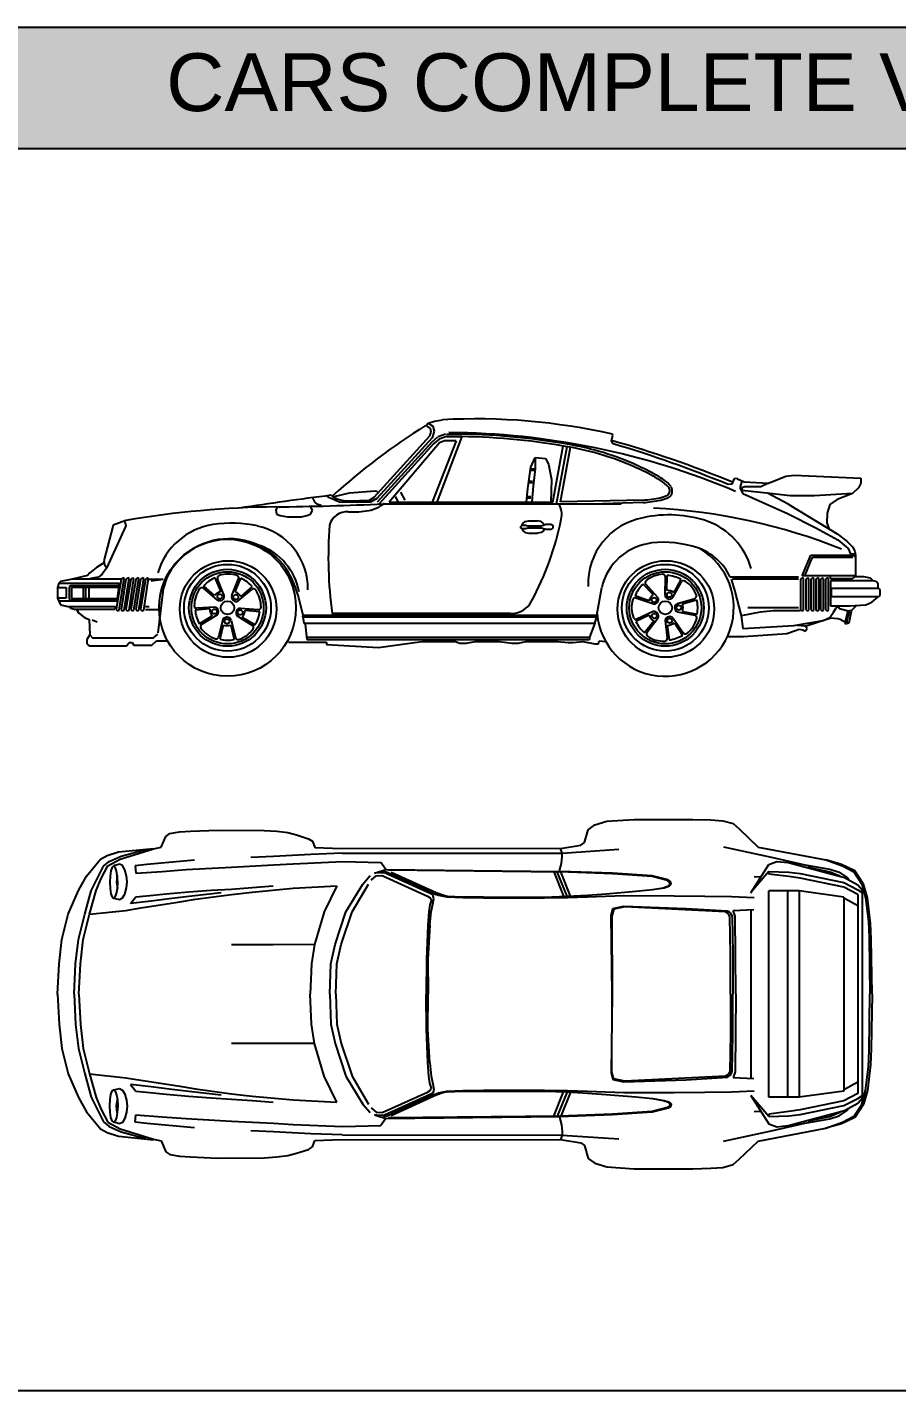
# Model space of a CAD drawing. Header units: millimetres. Extents: x 1343 to 64046, y 44602 to 77982.
# Drawn here: x 30364 to 34879, y 70903 to 77982 of the extents above; entities that cross this region are included whole.
import ezdxf

# ---------------------------------------------------------------- set-up
doc = ezdxf.new("R2010")
doc.units = ezdxf.units.MM
doc.layers.add('www.cad-blocks.net', color=7, linetype='Continuous')
doc.styles.get("Standard").update_dxf_attribs({"font": 'arial.ttf'})

# ---------------------------------------------------------------- blocks, each defined once
blk = doc.blocks.new('A$C13810344')
for p, q in [((1914.5, 1301.8), (1924.8, 1314.8)), ((1936.8, 1285.9), (1914.5, 1301.8)), ((1924.8, 1314.8), (1957.3, 1325.4)), ((1924.8, 1314.8), (1949.5, 1298.6)), ((1939.9, 1266.8), (1936.8, 1285.9)), ((1949.5, 1298.6), (1955.8, 1273.2)), ((1957.3, 1325.4), (1999.3, 1331.8)), ((1644.7, 930.3), (1933.6, 1247.8)), ((1946.3, 1238.3), (1657.4, 923.9)), ((1943.2, 1215), (1660.6, 903.9)), ((1952.6, 1206.5), (1670.1, 895.4)), ((1984.4, 1212.9), (1721.8, 904.9)), ((1933.6, 1247.8), (1939.9, 1266.8)), ((1972.8, 1241.4), (1944.2, 1216)), ((2070.1, 1222.4), (1945.1, 904.9)), ((1955.8, 1273.2), (1946.3, 1238.3)), ((1981.2, 1231.9), (1952.6, 1206.5)), ((2098.7, 1244.6), (1969.3, 904.9)), ((2015.3, 1256.6), (1977.2, 1243.9)), ((2019.3, 1244.6), (1981.2, 1231.9)), ((2009.8, 1222.4), (1984.4, 1212.9)), ((2041.5, 1222.4), (2009.8, 1222.4)), ((2019.3, 1257.3), (2057.4, 1257.3)), ((2019.3, 1244.6), (2057.4, 1244.6)), ((2070.1, 1222.4), (2041.5, 1222.4)), ((2057.4, 1257.3), (2098.7, 1257.3)), ((2057.4, 1244.6), (2098.7, 1244.6)), ((2875.9, 1222.5), (2884.1, 1252.7)), ((2886.1, 1207.1), (2875.9, 1222.5)), ((2884.1, 1252.7), (2882, 1256.7)), ((2457.5, 1085.9), (2479.7, 1136.7)), ((2479.7, 1136.7), (2479.7, 1076.3)), ((2479.7, 1136.7), (2533.7, 1130.3)), ((2572.9, 904.9), (2626.1, 1195.8)), ((2591.8, 896), (2646, 1192.4)), ((2611.1, 905.5), (2663, 1189.3)), ((2441.6, 974.7), (2457.5, 1085.9)), ((2457.5, 1076.3), (2476.5, 1076.3)), ((2457.5, 1070), (2476.5, 1070)), ((2479.7, 1076.3), (2470.2, 987.4)), ((2533.7, 1130.3), (2549.5, 1101.7)), ((2549.5, 1101.7), (2565.4, 1022.4)), ((2447.9, 1012.8), (2467, 1012.8)), ((2447.9, 1006.5), (2467, 1006.5)), ((2565.4, 1022.4), (2562.2, 904.9)), ((3502.8, 997.5), (3482.1, 995.5)), ((3502.8, 997.5), (3515.7, 1026.3)), ((3531.4, 1025.8), (3515.7, 1026.3)), ((3531.4, 1025.8), (3565.5, 1009.7)), ((3552.8, 1012.8), (3543.3, 977.9)), ((3565.5, 1009.7), (3692.5, 1003.3)), ((3692.5, 1003.3), (3651.3, 984.3)), ((3692.5, 1003.3), (3781.4, 1038.2)), ((3781.4, 1038.2), (3825.9, 1044.6)), ((3825.9, 1044.6), (4172, 1028.7)), ((4172, 1003.3), (4159.3, 977.9)), ((4172, 1028.7), (4172, 1003.3)), ((1324, 927.1), (1336.7, 901.7)), ((1412.9, 927.1), (1397, 936.6)), ((1463.7, 904.9), (1412.9, 927.1)), ((1436.3, 934), (1515.7, 953.1)), ((1515.7, 953.1), (1649.1, 962.6)), ((1619.3, 914.4), (1644.7, 930.3)), ((1657.4, 923.9), (1625.6, 904.9)), ((1649.1, 962.6), (1661.8, 959.4)), ((1753, 933.7), (1768.5, 904.9)), ((1781.2, 955.7), (1803.4, 914.4)), ((2435.2, 904.9), (2441.6, 974.7)), ((2438.4, 933.5), (2457.5, 933.5)), ((2438.4, 927.1), (2457.5, 927.1)), ((2470.2, 987.4), (2463.8, 908.1)), ((3543.3, 977.9), (3559.2, 949.3)), ((3568.7, 984.3), (3552.8, 977.9)), ((3552.8, 977.9), (3552.8, 965.2)), ((3698.9, 949.3), (3552.8, 965.2)), ((3559.2, 949.3), (3791, 844.6)), ((3651.3, 984.3), (3568.7, 984.3)), ((3797.3, 892.2), (3686.1, 950.7)), ((3803.7, 936.6), (3698.9, 949.3)), ((3930.7, 936.6), (3803.7, 936.6)), ((4127.5, 949.3), (3930.7, 936.6)), ((4127.5, 949.3), (4048.1, 917.6)), ((4159.3, 977.9), (4127.5, 949.3)), ((1139.8, 876.3), (1133.5, 863.6)), ((1133.5, 863.6), (1136.7, 841.4)), ((1317.6, 876.3), (1304.9, 882.7)), ((1314.5, 841.4), (1324, 860.4)), ((1324, 860.4), (1317.6, 876.3)), ((1336.7, 901.7), (1346.2, 895.4)), ((1346.2, 895.4), (1368.4, 889)), ((1555.8, 901.7), (1463.7, 904.9)), ((1514.5, 911.2), (1619.3, 914.4)), ((1625.6, 904.9), (1555.8, 901.7)), ((1695.5, 895.4), (2927.4, 895.4)), ((1721.8, 904.9), (2572.9, 904.9)), ((3040.3, 914.8), (2611.1, 905.5)), ((3041, 902.1), (2830.6, 895.4)), ((3797.3, 892.2), (4048.1, 739.8)), ((4010, 892.2), (3997.3, 847.7)), ((4048.1, 917.6), (4010, 892.2)), ((288.9, 784.2), (241.3, 600.1)), ((355.6, 781.1), (254, 562)), ((355.6, 809.6), (288.9, 784.2)), ((349.3, 803.3), (355.6, 781.1)), ((1136.7, 841.4), (1155.7, 835)), ((1155.7, 835), (1193.8, 828.7)), ((1193.8, 828.7), (1266.8, 828.7)), ((1266.8, 828.7), (1295.4, 835)), ((1295.4, 835), (1314.5, 841.4)), ((2406.7, 777.9), (2413, 784.2)), ((2413, 784.2), (2416.2, 793.8)), ((2413, 784.2), (2432.1, 784.2)), ((2416.2, 793.8), (2428.9, 803.3)), ((2428.9, 803.3), (2447.9, 806.5)), ((2432.1, 784.2), (2441.6, 781.1)), ((2441.6, 781.1), (2511.4, 781.1)), ((2447.9, 806.5), (2492.4, 806.5)), ((2511.4, 803.3), (2492.4, 806.5)), ((2524.1, 793.8), (2511.4, 803.3)), ((2511.4, 781.1), (2536.8, 790.6)), ((2526, 787.1), (2524.1, 793.8)), ((2536.8, 790.6), (2562.2, 790.6)), ((2562.2, 790.6), (2571.8, 784.2)), ((2571.8, 784.2), (2571.8, 768.4)), ((3791, 844.6), (3937, 771.5)), ((3997.3, 847.7), (3994.2, 796.9)), ((3994.2, 796.9), (4006.9, 762)), ((2406.7, 768.4), (2406.7, 777.9)), ((2413, 765.2), (2406.7, 768.4)), ((2432.1, 765.2), (2413, 765.2)), ((2413, 765.2), (2416.2, 755.7)), ((2416.2, 755.7), (2428.9, 746.1)), ((2428.9, 746.1), (2447.9, 743)), ((2441.6, 768.4), (2432.1, 765.2)), ((2511.4, 768.4), (2441.6, 768.4)), ((2447.9, 743), (2492.4, 743)), ((2511.4, 746.1), (2492.4, 743)), ((2536.8, 762), (2511.4, 768.4)), ((2524.1, 755.7), (2511.4, 746.1)), ((2527.3, 765.2), (2524.1, 755.7)), ((2562.2, 762), (2536.8, 762)), ((2571.8, 768.4), (2562.2, 762)), ((3937, 771.5), (4051.3, 708)), ((4048.1, 739.8), (4098.9, 701.7)), ((4051.3, 708), (4105.3, 663.6)), ((4098.9, 701.7), (4130.7, 669.9)), ((4105.3, 663.6), (4118, 635)), ((4130.7, 669.9), (4140.2, 647.7)), ((4140.2, 647.7), (4143.4, 628.7)), ((244.5, 590.6), (203.2, 565.2)), ((241.3, 600.1), (244.5, 581)), ((244.5, 581), (254, 565.2)), ((3867.2, 520.7), (3911.6, 628.7)), ((3879.9, 520.7), (3920.4, 619.1)), ((3911.6, 628.7), (4130.7, 628.7)), ((3920.4, 619.1), (4130.7, 619.1)), ((4118, 635), (4137, 635)), ((4130.7, 628.7), (4143.4, 619.1)), ((4143.4, 628.7), (4143.4, 517.5)), ((76.2, 504.8), (15.9, 492.1)), ((155.6, 523.9), (76.2, 504.8)), ((330.2, 504.8), (76.2, 504.8)), ((168.3, 536.6), (155.6, 523.9)), ((203.2, 565.2), (168.3, 536.6)), ((212.7, 514.4), (171.5, 508)), ((231.8, 530.2), (212.7, 514.4)), ((254, 562), (231.8, 530.2)), ((330.2, 504.8), (304.8, 346.1)), ((320.7, 342.9), (346.1, 508)), ((339.7, 511.2), (330.2, 504.8)), ((355.6, 504.8), (330.2, 346.1)), ((346.1, 508), (339.7, 511.2)), ((346.1, 342.9), (371.5, 508)), ((365.1, 511.2), (355.6, 504.8)), ((381, 504.8), (355.6, 346.1)), ((371.5, 508), (365.1, 511.2)), ((371.5, 342.9), (396.9, 508)), ((390.5, 511.2), (381, 504.8)), ((406.4, 504.8), (381, 346.1)), ((396.9, 508), (390.5, 511.2)), ((396.9, 342.9), (422.3, 508)), ((415.9, 511.2), (406.4, 504.8)), ((431.8, 504.8), (406.4, 346.1)), ((422.3, 508), (415.9, 511.2)), ((422.3, 342.9), (447.7, 508)), ((441.3, 511.2), (431.8, 504.8)), ((457.2, 504.8), (431.8, 346.1)), ((447.7, 508), (441.3, 511.2)), ((447.7, 342.9), (473.1, 508)), ((466.7, 511.2), (457.2, 504.8)), ((473.1, 508), (466.7, 511.2)), ((473.1, 504.8), (549.3, 504.8)), ((485.8, 495.3), (549.3, 504.8)), ((565.2, 508), (549.3, 454)), ((848.8, 441.5), (819.1, 511.4)), ((866.2, 419.5), (831.1, 505.6)), ((905.5, 419.5), (940.6, 505.6)), ((922.2, 439), (951.9, 509)), ((3154.6, 423.4), (3157, 516.4)), ((3163.4, 447.6), (3166.4, 523.6)), ((3201.7, 435.7), (3237.7, 502.7)), ((3848.1, 514.4), (3492.5, 514.4)), ((3498.9, 504.8), (3514.7, 447.7)), ((3848.1, 504.8), (3505.2, 504.8)), ((3867.2, 511.2), (3857.6, 504.8)), ((3857.6, 504.8), (3857.6, 346.1)), ((4143.4, 520.7), (3867.2, 520.7)), ((3873.5, 508), (3867.2, 511.2)), ((3873.5, 342.9), (3873.5, 508)), ((3895.7, 511.2), (3886.2, 504.8)), ((3886.2, 504.8), (3886.2, 346.1)), ((3902.1, 508), (3895.7, 511.2)), ((3902.1, 342.9), (3902.1, 508)), ((3921.1, 511.2), (3911.6, 504.8)), ((3911.6, 504.8), (3911.6, 346.1)), ((3927.5, 508), (3921.1, 511.2)), ((3927.5, 342.9), (3927.5, 508)), ((3946.5, 511.2), (3937, 504.8)), ((3937, 504.8), (3937, 346.1)), ((3952.9, 508), (3946.5, 511.2)), ((3952.9, 342.9), (3952.9, 508)), ((3971.9, 511.2), (3962.4, 504.8)), ((3962.4, 504.8), (3962.4, 346.1)), ((3978.3, 508), (3971.9, 511.2)), ((3978.3, 342.9), (3978.3, 508)), ((3997.3, 511.2), (3987.8, 504.8)), ((3987.8, 504.8), (3987.8, 346.1)), ((4003.7, 508), (3997.3, 511.2)), ((4003.7, 342.9), (4003.7, 508)), ((4013.2, 508), (4013.2, 520.7)), ((4013.2, 508), (4127.5, 508)), ((4127.5, 508), (4143.4, 517.5)), ((4143.4, 517.5), (4184.7, 517.5)), ((4184.7, 517.5), (4219.6, 511.2)), ((4219.6, 511.2), (4235.5, 495.3)), ((6.4, 482.6), (0, 460.4)), ((0, 460.4), (0, 406.4)), ((0, 460.4), (44.5, 460.4)), ((15.9, 492.1), (6.4, 482.6)), ((6.4, 482.6), (320.7, 482.6)), ((44.5, 460.4), (44.5, 406.4)), ((69.9, 469.9), (60.3, 463.6)), ((60.3, 463.6), (60.3, 400.1)), ((314.3, 469.9), (69.9, 469.9)), ((314.3, 460.4), (73, 460.4)), ((73, 460.4), (73, 403.2)), ((133.4, 460.4), (133.4, 403.2)), ((146.1, 460.4), (146.1, 403.2)), ((161.9, 460.4), (161.9, 403.2)), ((320.7, 482.6), (308, 390.5)), ((549.3, 454), (520.7, 225.4)), ((828.9, 397), (757.9, 457.1)), ((815.6, 419), (758.2, 468.9)), ((938.3, 391), (1009.4, 451)), ((953.8, 414.3), (1011.2, 464.2)), ((1231.9, 466.7), (1251, 409.6)), ((2800.4, 317.5), (2825.8, 460.4)), ((3093.9, 423.9), (3041.3, 478.8)), ((3117.9, 409.5), (3054.6, 477.6)), ((3195.5, 408.4), (3240.7, 489.7)), ((3514.7, 447.7), (3549.7, 314.3)), ((4235.5, 495.3), (4013.2, 495.3)), ((4013.2, 495.3), (4013.2, 365.1)), ((4019.6, 412.8), (4019.6, 457.2)), ((4019.6, 457.2), (4260.9, 457.2)), ((4251.3, 492.1), (4235.5, 495.3)), ((4260.9, 479.4), (4251.3, 492.1)), ((4260.9, 457.2), (4260.9, 479.4)), ((4260.9, 457.2), (4270.4, 450.9)), ((4270.4, 450.9), (4270.4, 419.1)), ((0, 406.4), (6.4, 390.5)), ((44.5, 406.4), (0, 406.4)), ((308, 390.5), (6.4, 390.5)), ((6.4, 390.5), (15.9, 371.5)), ((15.9, 371.5), (54, 362)), ((54, 362), (301.6, 362)), ((60.3, 400.1), (69.9, 393.7)), ((69.9, 352.4), (63.5, 362)), ((69.9, 393.7), (308, 393.7)), ((73, 403.2), (308, 403.2)), ((301.6, 362), (298.5, 346.1)), ((457.2, 362), (476.3, 362)), ((816.8, 359.7), (724, 352.9)), ((1251, 409.6), (1273.2, 317.5)), ((3070.8, 391.1), (2999.4, 417.4)), ((3091, 375.3), (3003.3, 406.3)), ((3220.1, 377.8), (3309.2, 404.3)), ((3245.7, 376.9), (3318.9, 397.6)), ((3848.1, 355.6), (3584.6, 355.6)), ((4013.2, 365.1), (4114.8, 365.1)), ((4260.9, 412.8), (4019.6, 412.8)), ((4041.8, 352.4), (4054.5, 362)), ((4054.5, 362), (4060.8, 352.4)), ((4114.8, 365.1), (4197.4, 371.5)), ((4121.2, 339.7), (4149.7, 368.3)), ((4197.4, 371.5), (4229.1, 384.2)), ((4229.1, 384.2), (4260.9, 412.8)), ((4270.4, 419.1), (4260.9, 412.8)), ((85.7, 346.1), (69.9, 352.4)), ((298.5, 346.1), (85.7, 346.1)), ((98.4, 346.1), (111.1, 327)), ((111.1, 327), (139.7, 304.8)), ((139.7, 304.8), (165.1, 295.3)), ((165.1, 295.3), (168.3, 215.9)), ((180.7, 292.4), (206.1, 282.9)), ((304.8, 346.1), (311.2, 339.7)), ((311.2, 339.7), (320.7, 342.9)), ((330.2, 346.1), (336.6, 339.7)), ((336.6, 339.7), (346.1, 342.9)), ((355.6, 346.1), (362, 339.7)), ((362, 339.7), (371.5, 342.9)), ((381, 346.1), (387.4, 339.7)), ((387.4, 339.7), (396.9, 342.9)), ((406.4, 346.1), (412.8, 339.7)), ((412.8, 339.7), (422.3, 342.9)), ((431.8, 346.1), (438.2, 339.7)), ((438.2, 339.7), (447.7, 342.9)), ((457.2, 346.1), (527.1, 346.1)), ((790.5, 349.9), (714.8, 343.3)), ((801.6, 311.4), (736.5, 272.2)), ((826.6, 317.3), (747.6, 268.3)), ((858.4, 294.2), (836.2, 203.9)), ((901.8, 290.5), (924, 200.2)), ((933.5, 313.6), (1012.6, 264.5)), ((950.5, 353.7), (1043.2, 346.9)), ((960.5, 306), (1025.7, 266.9)), ((974.2, 343.8), (1049.9, 337.1)), ((1273.2, 317.5), (2800.4, 317.5)), ((1273.2, 308), (1276.4, 317.5)), ((1273.2, 308), (2800.4, 308)), ((1273.2, 308), (1279.5, 276.2)), ((2350.8, 326), (1425.3, 326)), ((2790.8, 276.2), (2800.4, 308)), ((2800.4, 308), (2800.4, 317.5)), ((3071.8, 317.7), (3003.3, 284.6)), ((3092.9, 336.1), (3008.6, 296.9)), ((3095.9, 285.6), (3048.8, 225.8)), ((3117.1, 300), (3060.6, 226.1)), ((3155, 289.6), (3166.2, 197.3)), ((3196.9, 301.5), (3249.6, 224.9)), ((3218.4, 334.3), (3309.7, 316.5)), ((3246.3, 336.8), (3321.1, 323.3)), ((3648.1, 333.4), (3549.7, 314.3)), ((3549.7, 314.3), (3559.2, 247.7)), ((3717.9, 339.7), (3648.1, 333.4)), ((3854.5, 339.7), (3717.9, 339.7)), ((3822.7, 263.5), (3975.1, 288.9)), ((3857.6, 346.1), (3864, 339.7)), ((3864, 339.7), (3873.5, 342.9)), ((3883, 260.4), (4010, 301.6)), ((3886.2, 346.1), (3892.6, 339.7)), ((3892.6, 339.7), (3902.1, 342.9)), ((3911.6, 346.1), (3918, 339.7)), ((3918, 339.7), (3927.5, 342.9)), ((3937, 346.1), (3943.4, 339.7)), ((3943.4, 339.7), (3952.9, 342.9)), ((3962.4, 346.1), (3968.8, 339.7)), ((3968.8, 339.7), (3978.3, 342.9)), ((3975.1, 288.9), (4010, 304.8)), ((3987.8, 346.1), (3994.2, 339.7)), ((3994.2, 339.7), (4003.7, 342.9)), ((4010, 304.8), (4029.1, 333.4)), ((4051.3, 298.5), (4013.2, 301.6)), ((4029.1, 333.4), (4041.8, 352.4)), ((4064, 295.3), (4051.3, 298.5)), ((4060.8, 352.4), (4105.3, 339.7)), ((4092.6, 279.4), (4064, 295.3)), ((4092.6, 285.8), (4105.3, 339.7)), ((4092.6, 269.9), (4092.6, 285.8)), ((4098.9, 282.6), (4111.6, 333.4)), ((4105.3, 339.7), (4118, 342.9)), ((4121.2, 336.6), (4108.5, 276.2)), ((4111.6, 333.4), (4114.8, 336.6)), ((4118, 342.9), (4121.2, 336.6)), ((168.3, 215.9), (152.4, 190.5)), ((168.3, 215.9), (181, 200)), ((498.5, 200), (520.7, 219.1)), ((859.6, 266.2), (842.5, 192.2)), ((899.7, 264.9), (916.8, 190.8)), ((1279.5, 276.2), (2790.8, 276.2)), ((1279.5, 276.2), (1285.9, 269.9)), ((1285.9, 269.9), (1295.4, 190.5)), ((2790.8, 276.2), (2762.3, 203.2)), ((3166, 263.9), (3176.3, 188.5)), ((3204, 276.8), (3246.2, 213.6)), ((3559.2, 247.7), (3822.7, 263.5)), ((3562.4, 206.4), (3787.8, 222.3)), ((3787.8, 222.3), (3832.2, 238.1)), ((3832.2, 238.1), (3851.3, 244.5)), ((3883, 260.4), (3838.6, 263.5)), ((3851.3, 244.5), (3870.3, 241.3)), ((3870.3, 241.3), (3883, 235)), ((3892.6, 247.7), (3883, 260.4)), ((3883, 235), (3892.6, 247.7)), ((4108.5, 276.2), (4092.6, 269.9)), ((4098.9, 282.6), (4102.1, 276.2)), ((152.4, 190.5), (152.4, 168.3)), ((152.4, 168.3), (165.1, 158.8)), ((165.1, 158.8), (358.8, 158.8)), ((181, 200), (498.5, 200)), ((358.8, 158.8), (371.5, 174.6)), ((371.5, 174.6), (387.4, 174.6)), ((387.4, 174.6), (396.9, 161.9)), ((396.9, 161.9), (489, 161.9)), ((489, 161.9), (514.4, 184.2)), ((514.4, 184.2), (568.3, 184.2)), ((1200.2, 177.8), (1397, 177.8)), ((1295.4, 203.2), (2762.3, 203.2)), ((1295.4, 190.5), (2762.3, 190.5)), ((1397, 177.8), (1397, 165.1)), ((1397, 165.1), (1666.9, 149.2)), ((1666.9, 149.2), (1892.3, 181)), ((1892.3, 181), (2066.9, 181)), ((2066.9, 181), (2089.2, 171.5)), ((2089.2, 171.5), (2124.1, 171.5)), ((2124.1, 171.5), (2168.5, 181)), ((2168.5, 181), (2295.5, 181)), ((2295.5, 181), (2359, 171.5)), ((2359, 171.5), (2394, 171.5)), ((2394, 171.5), (2432.1, 181)), ((2432.1, 181), (2597.2, 181)), ((2597.2, 181), (2651.1, 174.6)), ((2651.1, 174.6), (2676.5, 174.6)), ((2676.5, 174.6), (2727.3, 181)), ((2727.3, 181), (2790.8, 168.3)), ((2762.3, 203.2), (2762.3, 190.5)), ((2790.8, 168.3), (2809.9, 168.3)), ((2809.9, 168.3), (2813.1, 184.2)), ((2813.1, 184.2), (2848, 181)), ((3479.8, 206.4), (3562.4, 206.4))]:
    blk.add_line(p, q)
for centre, radius in [((882.7, 355.6), 355.6), ((885.8, 349.3), 250.8), ((882.7, 355.6), 225.4), ((3159.1, 349.3), 250.8), ((3156, 355.6), 225.4), ((882.7, 355.6), 200), ((882.7, 355.6), 187.3), ((3156, 355.6), 200), ((3156, 355.6), 187.3), ((843.3, 414), 12.7), ((3176.9, 422.9), 12.7), ((882.7, 355.6), 34.9), ((926, 411.1), 12.7), ((3098.4, 396.3), 12.7), ((3156, 355.6), 34.9), ((3226.4, 356.5), 12.7), ((814.9, 336.2), 12.7), ((880.2, 285.2), 12.7), ((948.8, 331.5), 12.7), ((3099.5, 313.5), 12.7), ((3178.6, 288.9), 12.7)]:
    blk.add_circle(centre, radius)
for centre, radius, start, end in [((3646.8, -1493.5), 3290.2, 121.83378, 132.38698), ((2169.9, -1887.8), 3224.2, 77.24049, 93.03262), ((2013.1, -2617.2), 3882.2, 67.14275, 89.71418), ((2040.3, -2260), 3505.1, 79.59524, 89.04626), ((2040.3, -2260), 3517.8, 79.59524, 89.04626), ((1276.4, -4424.1), 5871, 67.69221, 74.17568), ((1065.7, -4866.8), 6340.8, 67.59928, 73.31646), ((2419.2, -196.6), 1407.2, 64.46648, 79.59524), ((2419.2, -196.6), 1419.9, 64.46648, 79.59524), ((2682.1, 311.5), 835.6, 57.76432, 65.71307), ((2682.1, 311.5), 848.3, 57.76432, 65.71307), ((3041.3, 866.5), 174.7, 39.43472, 60.32324), ((3041.3, 866.5), 187.4, 39.43472, 60.32324), ((3718.9, -17172.6), 18257.8, 97.23591, 98.74281), ((1510.1, 1069.8), 158.6, 235.03045, 271.57106), ((2996.4, 1565.4), 652, 273.85811, 281.84648), ((3091.8, 1092.8), 170, 283.07757, 296.66619), ((3091.8, 1092.8), 182.7, 283.07757, 296.66619), ((3151.5, 963.8), 28.3, 306.02129, 28.95965), ((3151.5, 963.8), 41, 306.02129, 28.95965), ((1195.2, -4173.7), 5053.6, 90.69937, 99.56296), ((919.5, 18409.6), 17531.5, 270.69937, 272.53681), ((1502.8, 761.8), 92.7, 84.73055, 165.99438), ((1534, 1346.7), 493.1, 267.35883, 279.57762), ((1563.1, 1083.6), 229.4, 283.34438, 306.20591), ((2504.6, 838.8), 113.9, 348.42293, 29.75763), ((2996.4, 1565.4), 664.7, 273.85811, 281.84648), ((2947.9, -2143.1), 3019.9, 68.18088, 87.19661), ((860.7, 437.5), 354, 98.75353, 163.61832), ((903.7, 158.5), 636.4, 77.72169, 98.75353), ((968.6, 456.5), 331.3, 358.53833, 77.72169), ((3584, 615.3), 2177.7, 175.55068, 187.62642), ((1071.4, 1133.6), 1577.1, 331.84985, 348.38279), ((3102.9, 481.2), 347.3, 100.15427, 182.52612), ((3175.8, 219.4), 618.4, 71.3204, 102.52468), ((3247.7, 459.1), 368.4, 15.70645, 69.98762), ((890.8, 353.2), 360.6, 17.28902, 154.57835), ((942.8, 382.2), 316.3, 10.19349, 70.00833), ((3156, 355.6), 355.6, 184.94526, 59.81595), ((3119.7, 392.3), 301.7, 96.39376, 166.96), ((3147.8, 141.6), 554, 71.42918, 96.39376), ((3233.9, 397.9), 283.6, 24.23904, 71.42918), ((882.7, 355.6), 168.3, 112.19522, 137.69828), ((842.8, 510.4), 12.7, 108.76701, 202.18668), ((885.8, 383.9), 146.4, 71.23299, 108.76701), ((928.8, 510.4), 12.7, 337.81332, 71.23299), ((882.7, 355.6), 168.3, 40.19522, 65.69828), ((3063.9, 486.3), 12.7, 129.51189, 222.93156), ((3148.9, 383.2), 146.4, 91.97787, 129.51189), ((3144.3, 516.7), 12.7, 358.5582, 91.97787), ((3156, 355.6), 168.3, 60.9401, 86.44317), ((3251.8, 483.6), 12.7, 57.51189, 150.93156), ((856.7, 367.4), 146.4, 143.23299, 180.76701), ((749.7, 447.4), 12.7, 49.81332, 143.23299), ((882.7, 355.6), 92.3, 111.52787, 136.63018), ((882.7, 355.6), 92.3, 39.52787, 64.63018), ((1017.6, 441.3), 12.7, 36.76701, 130.18668), ((910.5, 361.3), 146.4, 359.23299, 36.76701), ((3156, 355.6), 168.3, 132.9401, 158.44317), ((3156, 355.6), 92.3, 60.27275, 85.37506), ((3180, 370.8), 146.4, 19.97787, 57.51189), ((723.1, 365.6), 12.7, 180.76701, 274.18668), ((812.7, 336.4), 23.6, 306.10401, 80.05215), ((842.8, 416.2), 23.6, 234.10401, 8.05215), ((927.9, 412.2), 23.6, 162.10401, 296.05215), ((1044.2, 359.5), 12.7, 265.81332, 359.23299), ((2355.3, 447.1), 121.2, 267.8789, 331.61086), ((3127.6, 357.4), 146.4, 163.97787, 201.51189), ((2999.1, 394.3), 12.7, 70.5582, 163.97787), ((3156, 355.6), 92.3, 132.27275, 157.37506), ((3097.2, 398.1), 23.6, 254.84889, 28.79703), ((3178.3, 424.6), 23.6, 182.84889, 316.79703), ((3228.5, 355.7), 23.6, 110.84889, 244.79703), ((3156, 355.6), 92.3, 348.27275, 13.37506), ((3305.6, 416.5), 12.7, 286.5582, 19.97787), ((3156, 355.6), 168.3, 348.9401, 14.44317), ((882.7, 355.6), 168.3, 184.19522, 209.69828), ((882.7, 355.6), 92.3, 183.52787, 208.63018), ((879.3, 283.2), 23.6, 18.10401, 152.05215), ((950.5, 330), 23.6, 90.10401, 224.05215), ((882.7, 355.6), 92.3, 327.52787, 352.63018), ((882.7, 355.6), 168.3, 328.19522, 353.69828), ((3003.2, 308.4), 12.7, 201.51189, 294.93156), ((3156, 355.6), 168.3, 204.9401, 230.44317), ((3156, 355.6), 92.3, 204.27275, 229.37506), ((3097.3, 312.9), 23.6, 326.84889, 100.79703), ((3178.5, 286.7), 23.6, 38.84889, 172.79703), ((3177.9, 337.4), 146.4, 307.97787, 345.51189), ((3307.3, 304), 12.7, 345.51189, 78.93156), ((754.3, 257.5), 12.7, 121.81332, 215.23299), ((863.5, 334.6), 146.4, 215.23299, 252.76701), ((882.7, 355.6), 92.3, 255.52787, 280.63018), ((896.7, 330.9), 146.4, 287.23299, 324.76701), ((1005.9, 253.8), 12.7, 324.76701, 58.18668), ((3070.7, 218.4), 12.7, 142.5582, 235.97787), ((3156, 355.6), 92.3, 276.27275, 301.37506), ((3156, 355.6), 168.3, 276.9401, 302.44317), ((3260.1, 232.1), 12.7, 214.5582, 307.97787), ((823.9, 206.9), 12.7, 252.76701, 346.18668), ((882.7, 355.6), 168.3, 256.19522, 281.69828), ((936.3, 203.2), 12.7, 193.81332, 287.23299), ((3145.4, 329.2), 146.4, 235.97787, 273.51189), ((3153.6, 195.8), 12.7, 273.51189, 6.93156)]:
    blk.add_arc(centre, radius, start, end)
blk = doc.blocks.new('A$C22D9609E')
for p, q in [((2755.1, 1760.3), (2790.2, 1785.4)), ((2790.2, 1785.4), (2853.1, 1804.5)), ((2853.1, 1804.5), (2994.1, 1813.6)), ((2994.1, 1813.6), (3298.5, 1813.6)), ((3298.5, 1813.6), (3392.6, 1810.6)), ((3392.6, 1810.6), (3455.5, 1806.7)), ((3455.5, 1806.7), (3508.8, 1791.5)), ((3508.8, 1791.5), (3540.5, 1764.6)), ((539.1, 1668.8), (562, 1725.6)), ((562, 1725.6), (583.7, 1740.6)), ((583.7, 1740.6), (634, 1748.6)), ((634, 1748.6), (690.4, 1752.9)), ((690.4, 1752.9), (831.8, 1758.5)), ((831.8, 1758.5), (1073.3, 1756.4)), ((1073.3, 1756.4), (1139.3, 1752.5)), ((1139.3, 1752.5), (1196.1, 1745.5)), ((1196.1, 1745.5), (1240.7, 1732.9)), ((1240.7, 1732.9), (1302.7, 1713.4)), ((1302.7, 1713.4), (1324.9, 1699.9)), ((1324.9, 1699.9), (1337, 1667.5)), ((2736.5, 1693), (2755.1, 1760.3)), ((3540.5, 1764.6), (3638.9, 1670.1)), ((257.6, 1625.4), (317, 1644.5)), ((317, 1644.5), (499.2, 1663.1)), ((324.8, 1606.7), (499.2, 1660.1)), ((331.3, 1622.6), (456.1, 1657.3)), ((499.2, 1660.1), (539.1, 1668.8)), ((1315.3, 1631.9), (1121.5, 1621.5)), ((1478.4, 1637.5), (1315.3, 1631.9)), ((1337, 1667.5), (1428.1, 1664.4)), ((1428.1, 1664.4), (2611.1, 1662.7)), ((1478.4, 1638), (2620.7, 1638.8)), ((2611.1, 1662.7), (2717.8, 1679.6)), ((2620.7, 1638.8), (2611.1, 1662.7)), ((2620.7, 1638.8), (2915.6, 1658.4)), ((2620.7, 1620.2), (2620.7, 1638.8)), ((2717.8, 1679.6), (2736.5, 1693)), ((3458.5, 1670.6), (3714.8, 1615.4)), ((3638.9, 1670.1), (3988.9, 1603.3)), ((150.9, 1518.7), (222.9, 1606.7)), ((175.2, 1442.2), (239.4, 1570.6)), ((222.9, 1606.7), (257.6, 1625.4)), ((225.9, 1507), (260.6, 1572.1)), ((239.4, 1570.6), (268.9, 1594.8)), ((260.6, 1572.1), (324.8, 1606.7)), ((268.9, 1594.8), (331.3, 1622.6)), ((284.1, 1565.6), (277.5, 1547.3)), ((291.9, 1572.1), (284.1, 1565.6)), ((321.8, 1581.2), (291.9, 1572.1)), ((300.1, 1565.6), (291.9, 1572.1)), ((306.6, 1547.3), (300.1, 1565.6)), ((337.4, 1573.8), (321.8, 1581.2)), ((349.5, 1552.1), (337.4, 1573.8)), ((464.5, 1578.6), (403.3, 1572.1)), ((403.3, 1572.1), (407.2, 1534.8)), ((711.9, 1601.6), (464.5, 1578.6)), ((668.7, 1553.4), (904.2, 1566)), ((904.2, 1566), (1121.5, 1577.7)), ((1121.5, 1621.5), (1004.4, 1616.3)), ((1121.5, 1577.7), (1224.3, 1583.3)), ((1224.3, 1583.3), (1481.4, 1594.2)), ((1481.4, 1594.2), (1679.2, 1589.8)), ((1704.3, 1553.4), (1679.2, 1589.8)), ((2608.1, 1553), (2617.6, 1585.1)), ((2617.6, 1585.1), (2620.7, 1620.2)), ((3599.9, 1432.8), (3694, 1580.3)), ((3694, 1580.3), (3734.8, 1595.9)), ((3714.8, 1615.4), (3881.4, 1578.1)), ((3734.8, 1595.9), (3794.6, 1589.4)), ((3794.6, 1589.4), (4086.5, 1511.3)), ((3881.4, 1578.1), (4011, 1555.1)), ((3898.3, 1574.2), (3907.4, 1563.4)), ((3907.4, 1563.4), (4011, 1542.1)), ((3988.9, 1603.3), (4076.5, 1572.9)), ((4071.3, 1579.9), (3988.9, 1603.3)), ((4139.8, 1547.3), (4071.3, 1579.9)), ((4076.5, 1572.9), (4135.5, 1541.3)), ((108.4, 1443.7), (150.9, 1518.7)), ((200.8, 1444.1), (225.9, 1507)), ((272.8, 1519.6), (271.5, 1487.5)), ((271.5, 1487.5), (272.8, 1455)), ((277.5, 1547.3), (272.8, 1519.6)), ((310.5, 1523.1), (305.7, 1487.5)), ((305.7, 1487.5), (310.9, 1454.5)), ((310.5, 1523.1), (306.6, 1547.3)), ((312.7, 1487.5), (310.5, 1523.1)), ((310.9, 1454.5), (312.7, 1487.5)), ((358.6, 1520), (349.5, 1552.1)), ((361.2, 1488.8), (358.6, 1520)), ((358.6, 1457.6), (361.2, 1488.8)), ((407.2, 1534.8), (543.8, 1543.9)), ((543.8, 1543.9), (668.7, 1553.4)), ((1585.1, 1477.9), (1622.8, 1521.7)), ((1628.9, 1498.3), (1654.5, 1520.4)), ((1646.2, 1534.8), (1704.3, 1553.4)), ((1670.9, 1536.9), (1646.2, 1534.8)), ((1654.5, 1520.4), (1686.5, 1522.6)), ((1698.3, 1536.1), (1670.9, 1536.9)), ((1686.5, 1522.6), (1921.6, 1415.5)), ((1687, 1546.9), (1711.7, 1539.1)), ((1934.6, 1428.1), (1698.3, 1536.1)), ((1704.3, 1553), (2608.1, 1543.4)), ((1711.7, 1539.1), (1945.4, 1431.5)), ((2608.1, 1540.4), (1718.2, 1549.9)), ((1967.1, 1431.5), (1733.4, 1538.7)), ((2576.9, 1540.8), (2628, 1414.2)), ((2647.1, 1414.6), (2595.1, 1540.8)), ((2608.1, 1543.9), (2608.1, 1553)), ((2881.3, 1533.9), (2608.1, 1543.9)), ((2608.1, 1543.4), (2608.1, 1540.4)), ((2881.3, 1530.9), (2608.1, 1540.8)), ((2664.5, 1415.5), (2613.7, 1540.8)), ((3088.2, 1520), (2881.3, 1533.9)), ((3088.6, 1516.6), (2881.3, 1530.9)), ((3171.4, 1499.6), (3088.2, 1520)), ((3167.1, 1496.6), (3088.6, 1516.6)), ((3178.4, 1487.1), (3167.1, 1496.6)), ((3184.4, 1490.1), (3171.4, 1499.6)), ((3178.8, 1476.6), (3178.4, 1487.1)), ((3185.7, 1477.1), (3184.4, 1490.1)), ((3694, 1542.6), (3599.9, 1433.3)), ((3616.8, 1517), (3653.7, 1515.2)), ((3694, 1530), (3694, 1542.6)), ((3694, 1542.6), (3797.7, 1539.5)), ((3797.7, 1517.4), (3694, 1530)), ((3797.7, 1539.5), (3857.1, 1533)), ((3857.1, 1507.9), (3797.7, 1517.4)), ((3857.1, 1533), (4083.4, 1486.2)), ((4083.4, 1461), (3857.1, 1507.9)), ((4011, 1555.1), (4058.3, 1539.5)), ((4011, 1542.1), (4058.3, 1522.6)), ((4058.3, 1539.5), (4102.1, 1509.6)), ((4058.3, 1522.6), (4068.2, 1516.2)), ((4086.5, 1511.3), (4155.4, 1473.6)), ((4102.1, 1509.6), (4108.1, 1499.5)), ((4135.5, 1541.3), (4176.2, 1477.9)), ((4185.8, 1477.9), (4139.8, 1547.3)), ((55.1, 1321), (108.4, 1443.7)), ((141.4, 1321.4), (175.2, 1442.2)), ((166.5, 1321.4), (200.8, 1444.1)), ((272.8, 1455), (277.5, 1427.6)), ((277.5, 1427.6), (284.1, 1409.9)), ((300.1, 1410.7), (306.6, 1429.4)), ((306.6, 1429.4), (310.9, 1455)), ((337.4, 1406), (349.5, 1425.9)), ((349.5, 1425.9), (358.6, 1457.6)), ((406.3, 1411.6), (462.3, 1416.4)), ((462.3, 1416.4), (563.8, 1426.3)), ((563.8, 1426.3), (680.4, 1437.2)), ((680.4, 1437.2), (797.1, 1445.4)), ((850.4, 1432.4), (697.3, 1414.6)), ((716.4, 1399), (904.2, 1424.2)), ((797.1, 1445.4), (904.2, 1451.9)), ((904.2, 1451.9), (1010.5, 1459.3)), ((904.2, 1424.2), (1010.5, 1436.3)), ((1010.5, 1459.3), (1120.6, 1468.4)), ((1010.5, 1436.3), (1224.3, 1456.3)), ((1224.3, 1456.3), (1451.1, 1468.4)), ((1451.1, 1468.4), (1385.1, 1333.5)), ((1497.9, 1334), (1585.1, 1477.9)), ((1529.6, 1334), (1615.4, 1477.9)), ((1948.5, 1421.1), (1934.6, 1428.1)), ((1945.4, 1431.5), (1961.1, 1425.9)), ((1954.6, 1402.5), (1948.5, 1421.1)), ((1961.1, 1425.9), (1978.4, 1419.8)), ((2000.1, 1419.8), (1967.1, 1431.5)), ((1978.4, 1419.8), (2022.5, 1411.4)), ((2023.5, 1413.8), (2000.1, 1419.8)), ((2647.1, 1414.6), (2752.5, 1420.7)), ((2752.5, 1420.7), (2849.6, 1427.6)), ((2752.5, 1411.5), (2940.7, 1417.7)), ((2849.6, 1427.6), (3002.7, 1441.1)), ((2940.7, 1417.7), (3201.4, 1417.2)), ((3002.7, 1441.1), (3089, 1449.8)), ((3089, 1449.8), (3145.4, 1458.9)), ((3089, 1449.8), (3149.7, 1458.9)), ((3145.4, 1458.9), (3172.3, 1468.4)), ((3149.7, 1458.9), (3177.1, 1468.4)), ((3172.3, 1468.4), (3178.8, 1476.6)), ((3177.1, 1468.4), (3185.7, 1477.1)), ((3201.4, 1417.2), (3361.4, 1415.5)), ((3851, 1442), (3694, 1442)), ((3694, 371.7), (3694, 1442)), ((3791.1, 1442), (3791.1, 368.6)), ((4083.4, 1410.3), (3851, 1442)), ((3851, 1442), (3851, 371.7)), ((4083.4, 1486.2), (4155.4, 1448.5)), ((4155.4, 1423.3), (4083.4, 1461)), ((4155.4, 1473.6), (4180.6, 1445.4)), ((4155.4, 1448.5), (4180.6, 1432.8)), ((4155.4, 1423.3), (4155.4, 390.3)), ((4176.2, 1477.9), (4195.8, 1406.8)), ((4180.6, 368.2), (4180.6, 1445.4)), ((4205.3, 1406.8), (4185.8, 1477.9)), ((284.1, 1409.9), (291.9, 1404.7)), ((291.9, 1404.7), (300.1, 1410.7)), ((291.9, 1404.7), (321.8, 1397.7)), ((321.8, 1397.7), (337.4, 1406)), ((354.3, 1341.3), (431.9, 1353.9)), ((378.2, 1376.9), (406.3, 1411.6)), ((485.7, 1388.6), (378.2, 1376.9)), ((431.9, 1353.9), (625.4, 1383.8)), ((593.3, 1402.1), (485.7, 1388.6)), ((697.3, 1414.6), (593.3, 1402.1)), ((625.4, 1383.8), (716.4, 1399)), ((1921.6, 1415.5), (1935.9, 1406.8)), ((1934.2, 1369.5), (1928.5, 1334)), ((1941.5, 1395.6), (1934.2, 1369.5)), ((1935.9, 1406.8), (1941.5, 1395.6)), ((1941.1, 1334), (1948.9, 1373.4)), ((1948.9, 1373.4), (1954.6, 1402.5)), ((2022.5, 1411.4), (2104.6, 1407.6)), ((2023.5, 1414.2), (2104.6, 1411.6)), ((2104.6, 1411.6), (2212.6, 1411.6)), ((2104.6, 1407.6), (2212.6, 1405.8)), ((2212.6, 1411.6), (2527.9, 1410.7)), ((2212.6, 1405.8), (2528.7, 1406)), ((2527.9, 1410.7), (2647.1, 1414.6)), ((2528.7, 1406), (2648.4, 1407.9)), ((2648.4, 1407.9), (2752.5, 1411.5)), ((2875.2, 1314.9), (2884.3, 1350.9)), ((2888.7, 1347.8), (2879.1, 1311.9)), ((2884.3, 1350.9), (2940.3, 1362.6)), ((2945.1, 1359.6), (2888.7, 1347.8)), ((2940.3, 1362.6), (3265.1, 1351.8)), ((3468.5, 1333.1), (2945.1, 1359.6)), ((3265.1, 1351.8), (3479.3, 1338.7)), ((3361.4, 1415.5), (3499.3, 1413.8)), ((3499.3, 1413.8), (3616.8, 1408.6)), ((3508.8, 1340), (3616.4, 1345.2)), ((3599.9, 1345.2), (3599.9, 471)), ((4083.4, 1410.3), (4083.4, 403.3)), ((4155.4, 1365.2), (4086.5, 1402.9)), ((4195.8, 1406.8), (4211.4, 1283.2)), ((4221.8, 1273.7), (4205.3, 1406.8)), ((22.1, 1189.6), (55.1, 1321)), ((108.4, 1189.6), (141.4, 1321.4)), ((133.6, 1189.6), (166.5, 1321.4)), ((166.5, 1321.4), (354.3, 1341.3)), ((1385.1, 1333.5), (1334.8, 1164.4)), ((1441.5, 1164.4), (1497.9, 1334)), ((1473.2, 1164.4), (1529.6, 1334)), ((1928.5, 1334), (1923.3, 1262)), ((1932.9, 1264.1), (1941.1, 1334)), ((2880.4, 906.4), (2875.2, 1314.9)), ((2879.1, 1311.9), (2880.4, 907.2)), ((3481.9, 1324.4), (3468.5, 1333.1)), ((3479.3, 1338.7), (3492.8, 1327.9)), ((3491.9, 1307.5), (3481.9, 1324.4)), ((3494.1, 1114.1), (3491.9, 1307.5)), ((3492.8, 1327.9), (3502.8, 1310.6)), ((3502.8, 1310.6), (3506.2, 1117.1)), ((3519.7, 1310.6), (3508.8, 1340)), ((3521.8, 906.8), (3519.7, 1310.6)), ((4211.4, 1283.2), (4214.8, 1201.3)), ((1923.3, 1262), (1916, 1088.5)), ((1932.9, 1264.1), (1923.8, 1088.5)), ((4225.3, 1191.7), (4221.8, 1273.7)), ((7.8, 1063.8), (22.1, 1189.6)), ((94.1, 1064.2), (108.4, 1189.6)), ((119.3, 1064.2), (133.6, 1189.6)), ((1120.6, 1163.1), (904.2, 1163.1)), ((1334.8, 1164.4), (1120.6, 1163.1)), ((1334.8, 1164.4), (1318.8, 1063.8)), ((1419.8, 1063.8), (1441.5, 1164.4)), ((1451.1, 1063.8), (1473.2, 1164.4)), ((4214.8, 1201.3), (4218.3, 906.8)), ((4230.9, 907.2), (4225.3, 1191.7)), ((0, 906.8), (7.8, 1063.8)), ((86.3, 906.8), (94.1, 1064.2)), ((111.5, 906.8), (119.3, 1064.2)), ((1318.8, 1063.8), (1312.7, 906.8)), ((1413.3, 906.8), (1419.8, 1063.8)), ((1445, 906.8), (1451.1, 1063.8)), ((1916, 1088.5), (1915.1, 906.8)), ((1923.8, 1088.5), (1924.6, 906.8)), ((3494.1, 906.8), (3494.1, 1114.1)), ((3506.2, 1117.1), (3506.2, 906.8)), ((0, 906.8), (7.8, 749.8)), ((86.3, 906.8), (94.1, 749.4)), ((111.5, 906.8), (119.3, 749.4)), ((1318.8, 749.8), (1312.7, 906.8)), ((1413.3, 906.8), (1419.8, 749.8)), ((1445, 906.8), (1451.1, 749.8)), ((1916, 725.1), (1915.1, 906.8)), ((1923.8, 725.1), (1924.6, 906.8)), ((2880.4, 907.2), (2875.2, 498.7)), ((2879.1, 501.8), (2880.4, 906.4)), ((3494.1, 906.8), (3494.1, 699.5)), ((3506.2, 696.5), (3506.2, 906.8)), ((3521.8, 906.8), (3519.7, 503.1)), ((4214.8, 612.3), (4218.3, 906.8)), ((4230.9, 906.4), (4225.3, 621.9)), ((7.8, 749.8), (22.1, 624.1)), ((94.1, 749.4), (108.4, 624.1)), ((119.3, 749.4), (133.6, 624.1)), ((1334.8, 649.2), (1318.8, 749.8)), ((1419.8, 749.8), (1441.5, 649.2)), ((1451.1, 749.8), (1473.2, 649.2)), ((1923.3, 551.6), (1916, 725.1)), ((1932.9, 549.5), (1923.8, 725.1)), ((1120.6, 650.5), (904.2, 650.5)), ((1334.8, 649.2), (1120.6, 650.5)), ((1385.1, 480.1), (1334.8, 649.2)), ((1441.5, 649.2), (1497.9, 479.6)), ((1473.2, 649.2), (1529.6, 479.6)), ((3494.1, 699.5), (3491.9, 506.1)), ((3502.8, 503.1), (3506.2, 696.5)), ((22.1, 624.1), (55.1, 492.6)), ((108.4, 624.1), (141.4, 492.2)), ((133.6, 624.1), (166.5, 492.2)), ((4211.4, 530.4), (4214.8, 612.3)), ((4225.3, 621.9), (4221.8, 539.9)), ((1928.5, 479.6), (1923.3, 551.6)), ((1932.9, 549.5), (1941.1, 479.6)), ((2875.2, 498.7), (2884.3, 462.7)), ((2888.7, 465.8), (2879.1, 501.8)), ((3491.9, 506.1), (3481.9, 489.2)), ((3492.8, 485.7), (3502.8, 503.1)), ((3519.7, 503.1), (3508.8, 473.6)), ((4195.8, 406.8), (4211.4, 530.4)), ((4221.8, 539.9), (4205.3, 406.8)), ((55.1, 492.6), (108.4, 369.9)), ((141.4, 492.2), (175.2, 371.4)), ((166.5, 492.2), (354.3, 472.3)), ((166.5, 492.2), (200.8, 369.5)), ((354.3, 472.3), (431.9, 459.7)), ((378.2, 436.7), (406.3, 402)), ((485.7, 425), (378.2, 436.7)), ((431.9, 459.7), (625.4, 429.8)), ((593.3, 411.6), (485.7, 425)), ((625.4, 429.8), (716.4, 414.6)), ((1451.1, 345.2), (1385.1, 480.1)), ((1497.9, 479.6), (1585.1, 335.7)), ((1529.6, 479.6), (1615.4, 335.7)), ((1934.2, 444.1), (1928.5, 479.6)), ((1941.5, 418.1), (1934.2, 444.1)), ((1941.1, 479.6), (1948.9, 440.2)), ((1948.9, 440.2), (1954.6, 411.1)), ((2884.3, 462.7), (2940.3, 451)), ((2945.1, 454.1), (2888.7, 465.8)), ((2940.3, 451), (3265.1, 461.9)), ((3468.5, 480.5), (2945.1, 454.1)), ((3265.1, 461.9), (3479.3, 474.9)), ((3481.9, 489.2), (3468.5, 480.5)), ((3479.3, 474.9), (3492.8, 485.7)), ((3508.8, 473.6), (3616.4, 468.4)), ((4155.4, 448.4), (4086.5, 410.7)), ((108.4, 369.9), (150.9, 294.9)), ((175.2, 371.4), (239.4, 243)), ((200.8, 369.5), (225.9, 306.6)), ((271.5, 326.1), (272.8, 358.6)), ((272.8, 358.6), (277.5, 386)), ((277.5, 386), (284.1, 403.7)), ((284.1, 403.7), (291.9, 409)), ((291.9, 409), (321.8, 415.9)), ((291.9, 409), (300.1, 402.9)), ((300.1, 402.9), (306.6, 384.2)), ((305.7, 326.1), (310.9, 359.1)), ((306.6, 384.2), (310.9, 358.6)), ((310.9, 359.1), (312.7, 326.1)), ((321.8, 415.9), (337.4, 407.7)), ((337.4, 407.7), (349.5, 387.7)), ((349.5, 387.7), (358.6, 356)), ((358.6, 356), (361.2, 324.8)), ((406.3, 402), (462.3, 397.2)), ((462.3, 397.2), (563.8, 387.3)), ((563.8, 387.3), (680.4, 376.4)), ((697.3, 399), (593.3, 411.6)), ((680.4, 376.4), (797.1, 368.2)), ((850.4, 381.2), (697.3, 399)), ((716.4, 414.6), (904.2, 389.4)), ((797.1, 368.2), (904.2, 361.7)), ((904.2, 389.4), (1010.5, 377.3)), ((904.2, 361.7), (1010.5, 354.3)), ((1010.5, 377.3), (1224.3, 357.3)), ((1010.5, 354.3), (1120.6, 345.2)), ((1224.3, 357.3), (1451.1, 345.2)), ((1686.5, 291), (1921.6, 398.1)), ((1934.6, 385.5), (1698.3, 277.5)), ((1711.7, 274.5), (1945.4, 382.1)), ((1967.1, 382.1), (1733.4, 274.9)), ((1921.6, 398.1), (1935.9, 406.8)), ((1948.5, 392.5), (1934.6, 385.5)), ((1935.9, 406.8), (1941.5, 418.1)), ((1945.4, 382.1), (1961.1, 387.7)), ((1954.6, 411.1), (1948.5, 392.5)), ((1961.1, 387.7), (1978.4, 393.8)), ((2000.1, 393.8), (1967.1, 382.1)), ((1978.4, 393.8), (2022.5, 402.2)), ((2023.5, 399.8), (2000.1, 393.8)), ((2022.5, 402.2), (2104.6, 406)), ((2023.5, 399.4), (2104.6, 402)), ((2104.6, 406), (2212.6, 407.8)), ((2104.6, 402), (2212.6, 402)), ((2212.6, 407.8), (2528.7, 407.7)), ((2212.6, 402), (2527.9, 402.9)), ((2527.9, 402.9), (2647.1, 399)), ((2528.7, 407.7), (2648.4, 405.7)), ((2576.9, 272.8), (2628, 399.4)), ((2647.1, 399), (2595.1, 272.8)), ((2664.5, 398.1), (2613.7, 272.8)), ((2647.1, 399), (2752.5, 392.9)), ((2648.4, 405.7), (2752.5, 402.1)), ((2752.5, 402.1), (2940.7, 395.9)), ((2752.5, 392.9), (2849.6, 386)), ((2849.6, 386), (3002.7, 372.5)), ((2940.7, 395.9), (3201.4, 396.4)), ((3002.7, 372.5), (3089, 363.8)), ((3089, 363.8), (3149.7, 354.7)), ((3089, 363.8), (3145.4, 354.7)), ((3145.4, 354.7), (3172.3, 345.2)), ((3149.7, 354.7), (3177.1, 345.2)), ((3201.4, 396.4), (3361.4, 398.1)), ((3361.4, 398.1), (3499.3, 399.8)), ((3499.3, 399.8), (3616.8, 405)), ((3599.9, 380.8), (3694, 233.3)), ((3694, 271), (3599.9, 380.3)), ((3851, 371.7), (3694, 371.7)), ((4083.4, 403.3), (3851, 371.7)), ((4155.4, 390.3), (4083.4, 352.6)), ((4083.4, 327.4), (4155.4, 365.2)), ((4155.4, 365.2), (4180.6, 380.8)), ((4155.4, 340), (4180.6, 368.2)), ((4176.2, 335.7), (4195.8, 406.8)), ((4205.3, 406.8), (4185.8, 335.7)), ((150.9, 294.9), (222.9, 206.9)), ((225.9, 306.6), (260.6, 241.6)), ((272.8, 294), (271.5, 326.1)), ((277.5, 266.3), (272.8, 294)), ((310.5, 290.6), (305.7, 326.1)), ((310.5, 290.6), (306.6, 266.3)), ((312.7, 326.1), (310.5, 290.6)), ((358.6, 293.6), (349.5, 261.5)), ((361.2, 324.8), (358.6, 293.6)), ((1585.1, 335.7), (1622.8, 291.9)), ((1628.9, 315.3), (1654.5, 293.2)), ((1654.5, 293.2), (1686.5, 291)), ((3088.6, 297), (2881.3, 282.7)), ((3088.2, 293.6), (2881.3, 279.7)), ((3171.4, 314), (3088.2, 293.6)), ((3167.1, 317), (3088.6, 297)), ((3178.4, 326.6), (3167.1, 317)), ((3184.4, 323.5), (3171.4, 314)), ((3172.3, 345.2), (3178.8, 337)), ((3177.1, 345.2), (3185.7, 336.5)), ((3178.8, 337), (3178.4, 326.6)), ((3185.7, 336.5), (3184.4, 323.5)), ((3616.8, 296.6), (3653.7, 298.4)), ((3797.7, 296.2), (3694, 283.6)), ((3694, 283.6), (3694, 271)), ((3794.6, 224.2), (4086.5, 302.3)), ((3857.1, 305.7), (3797.7, 296.2)), ((4083.4, 352.6), (3857.1, 305.7)), ((3857.1, 280.6), (4083.4, 327.4)), ((4011, 271.5), (4058.3, 291)), ((4058.3, 274.1), (4102.1, 304)), ((4058.3, 291), (4068.2, 297.4)), ((4086.5, 302.3), (4155.4, 340)), ((4102.1, 304), (4108.1, 314.1)), ((4135.5, 272.3), (4176.2, 335.7)), ((4185.8, 335.7), (4139.8, 266.3)), ((239.4, 243), (268.9, 218.8)), ((260.6, 241.6), (324.8, 206.9)), ((268.9, 218.8), (331.3, 191)), ((284.1, 248.1), (277.5, 266.3)), ((291.9, 241.6), (284.1, 248.1)), ((300.1, 248.1), (291.9, 241.6)), ((321.8, 232.4), (291.9, 241.6)), ((306.6, 266.3), (300.1, 248.1)), ((337.4, 239.8), (321.8, 232.4)), ((349.5, 261.5), (337.4, 239.8)), ((403.3, 241.6), (407.2, 278.9)), ((464.5, 235), (403.3, 241.6)), ((407.2, 278.9), (543.8, 269.7)), ((711.9, 212.1), (464.5, 235)), ((543.8, 269.7), (668.7, 260.2)), ((668.7, 260.2), (904.2, 247.6)), ((904.2, 247.6), (1121.5, 235.9)), ((1121.5, 235.9), (1224.3, 230.3)), ((1224.3, 230.3), (1481.4, 219.4)), ((1481.4, 219.4), (1679.2, 223.8)), ((1646.2, 278.9), (1704.3, 260.2)), ((1670.9, 276.7), (1646.2, 278.9)), ((1698.3, 277.5), (1670.9, 276.7)), ((1704.3, 260.2), (1679.2, 223.8)), ((1687, 266.7), (1711.7, 274.5)), ((1704.3, 260.6), (2608.1, 270.2)), ((2608.1, 273.2), (1718.2, 263.7)), ((2881.3, 282.7), (2608.1, 272.8)), ((2881.3, 279.7), (2608.1, 269.7)), ((2608.1, 270.2), (2608.1, 273.2)), ((2608.1, 269.7), (2608.1, 260.6)), ((2608.1, 260.6), (2617.6, 228.5)), ((2617.6, 228.5), (2620.7, 193.4)), ((3694, 271), (3797.7, 274.1)), ((3694, 233.3), (3734.8, 217.7)), ((3714.8, 198.2), (3881.4, 235.5)), ((3734.8, 217.7), (3794.6, 224.2)), ((3797.7, 274.1), (3857.1, 280.6)), ((3881.4, 235.5), (4011, 258.5)), ((3898.3, 239.4), (3907.4, 250.2)), ((3907.4, 250.2), (4011, 271.5)), ((3988.9, 210.3), (4076.5, 240.7)), ((4071.3, 233.7), (3988.9, 210.3)), ((4011, 258.5), (4058.3, 274.1)), ((4139.8, 266.3), (4071.3, 233.7)), ((4076.5, 240.7), (4135.5, 272.3)), ((222.9, 206.9), (257.6, 188.2)), ((257.6, 188.2), (317, 169.1)), ((317, 169.1), (499.2, 150.5)), ((324.8, 206.9), (499.2, 153.5)), ((331.3, 191), (456.1, 156.3)), ((499.2, 153.5), (539.1, 144.8)), ((539.1, 144.8), (562, 88)), ((1121.5, 192.1), (1004.4, 197.3)), ((1315.3, 181.7), (1121.5, 192.1)), ((1478.4, 176.1), (1315.3, 181.7)), ((1324.9, 113.7), (1337, 146.1)), ((1337, 146.1), (1428.1, 149.2)), ((1428.1, 149.2), (2611.1, 150.9)), ((1478.4, 175.6), (2620.7, 174.8)), ((2620.7, 174.8), (2611.1, 150.9)), ((2611.1, 150.9), (2717.8, 134)), ((2620.7, 193.4), (2620.7, 174.8)), ((2620.7, 174.8), (2915.6, 155.3)), ((3458.5, 143), (3714.8, 198.2)), ((3540.5, 49), (3638.9, 143.5)), ((3638.9, 143.5), (3988.9, 210.3)), ((562, 88), (583.7, 73)), ((583.7, 73), (634, 65.1)), ((1196.1, 68.1), (1240.7, 80.7)), ((1240.7, 80.7), (1302.7, 100.2)), ((1302.7, 100.2), (1324.9, 113.7)), ((2717.8, 134), (2736.5, 120.6)), ((2736.5, 120.6), (2755.1, 53.3)), ((634, 65.1), (690.4, 60.7)), ((690.4, 60.7), (831.8, 55.1)), ((831.8, 55.1), (1073.3, 57.2)), ((1073.3, 57.2), (1139.3, 61.1)), ((1139.3, 61.1), (1196.1, 68.1)), ((2755.1, 53.3), (2790.2, 28.2)), ((2790.2, 28.2), (2853.1, 9.1)), ((2853.1, 9.1), (2994.1, 0)), ((3298.5, 0), (3392.6, 3)), ((3392.6, 3), (3455.5, 6.9)), ((3455.5, 6.9), (3508.8, 22.1)), ((3508.8, 22.1), (3540.5, 49)), ((2994.1, 0), (3298.5, 0))]:
    blk.add_line(p, q)
blk = doc.blocks.new('FORMAT')
at = {"layer": 'www.cad-blocks.net', "true_color": 0x546d8e}
h = blk.add_hatch(color=155, dxfattribs=at)
h.set_gradient(color1=(68, 68, 68), color2=(84, 109, 142), tint=1)
h.paths.add_polyline_path([(3580.5, 77982.4), (3580.5, 77353.6), (64045.9, 77353.6), (64045.9, 77982.4)])
at = {"layer": 'www.cad-blocks.net', "color": 155, "true_color": 0x546d8e}
for p, q in [((3580.5, 77982.4), (64045.9, 77982.4)), ((3580.5, 77353.6), (64045.9, 77353.6)), ((3580.5, 77353.6), (64045.9, 77353.6)), ((64045.9, 70902.8), (3580.5, 70902.8))]:
    blk.add_line(p, q, dxfattribs=at)
at = {"layer": 'www.cad-blocks.net', "insert": (31085.3, 77847.1), "char_height": 300, "attachment_point": 1}
blk.add_mtext_dynamic_manual_height_columns('{\\C255;\\c16777215;CARS COMPLETE VIEWS}', width=25984.467, gutter_width=12.5, heights=[0], dxfattribs=at)

msp = doc.modelspace()

# ---------------------------------------------------------------- block references
for name, p in [('A$C13810344', (30521.2, 74612.5)), ('A$C22D9609E', (30521.2, 72055.7))]:
    msp.add_blockref(name, p)
at = {"layer": 'www.cad-blocks.net'}
msp.add_blockref('FORMAT', (0, 0), dxfattribs=at)

doc.saveas('drawing.dxf')
